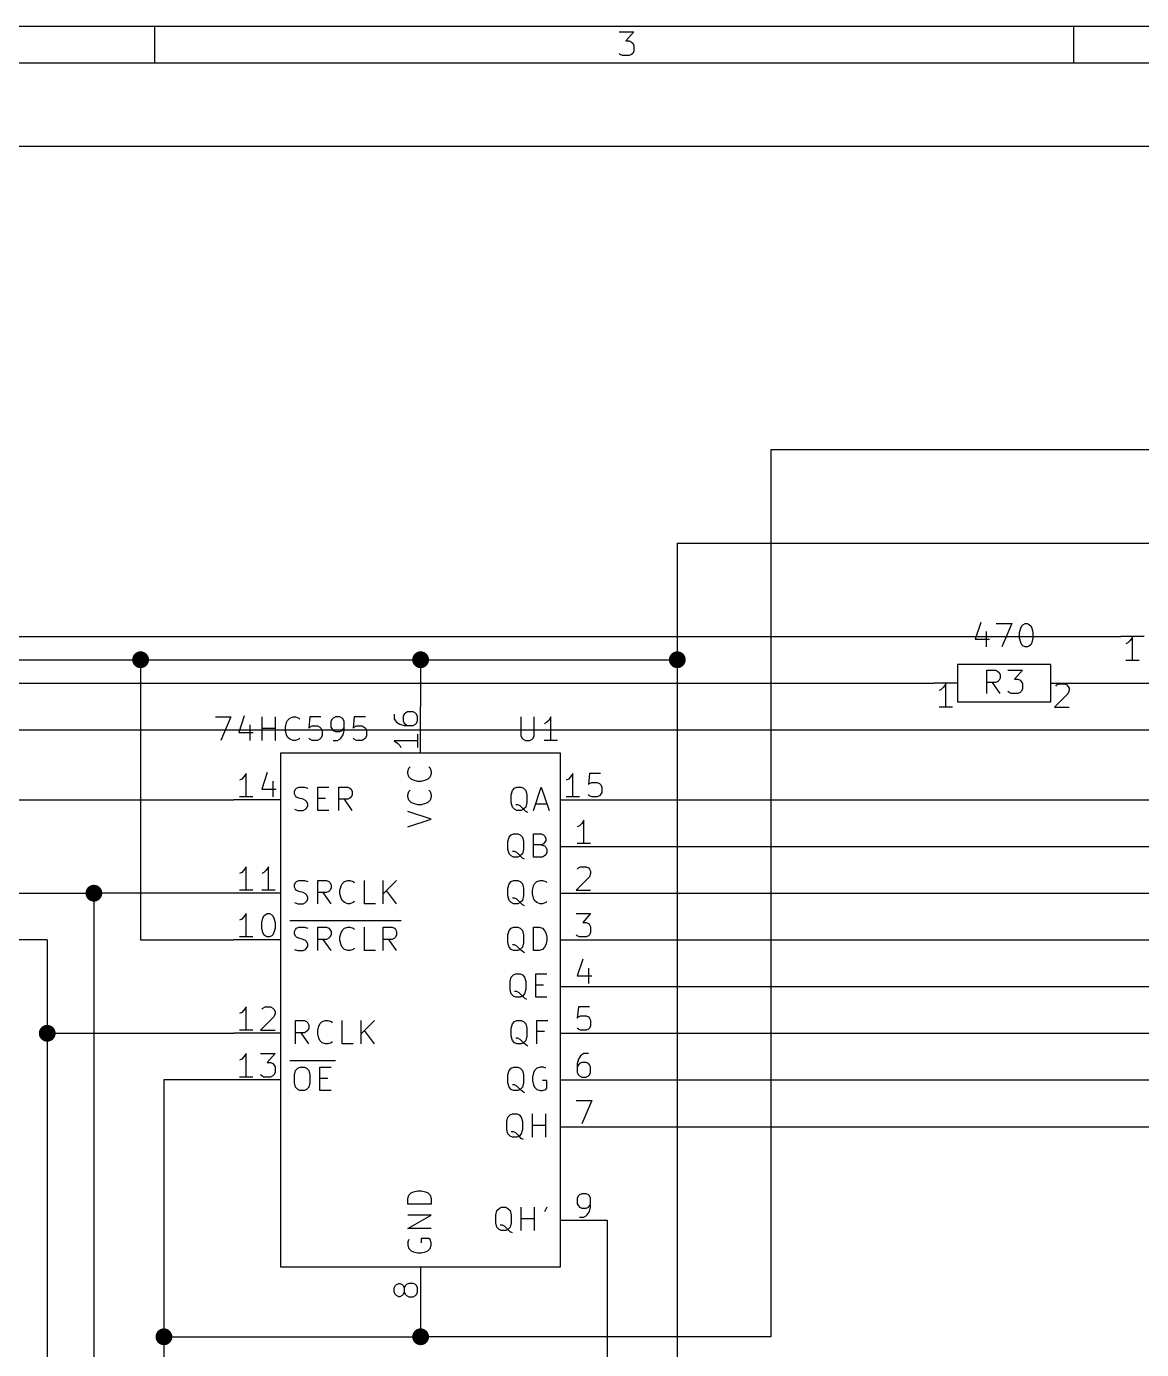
# Model space of a CAD drawing. Extents: x 0.4 to 11.3, y -7.9 to -0.4.
# Drawn here: x 4.055 to 6.445, y -3.227 to -0.394 of the extents above; entities that cross this region are included whole.
import ezdxf

# ---------------------------------------------------------------- set-up
doc = ezdxf.new("R2010")
doc.units = 0
doc.header["$MEASUREMENT"] = 0
for name, color, linetype in [('CYAN2', 4, 'CONTINUOUS'), ('GREEN3', 91, 'CONTINUOUS'), ('LYELLOW', 51, 'CONTINUOUS'), ('RED2', 1, 'CONTINUOUS'), ('RED3', 11, 'CONTINUOUS')]:
    doc.layers.add(name, color=color, linetype=linetype)

msp = doc.modelspace()

# ---------------------------------------------------------------- linework, layer by layer
at = {"layer": 'CYAN2', "linetype": 'CONTINUOUS'}
for p, q in [((6.1, -1.67024), (6.08809, -1.70595)), ((6.1119, -1.68928), (6.1119, -1.72262)), ((6.13333, -1.67262), (6.16667, -1.67262)), ((6.16667, -1.67262), (6.14524, -1.72262)), ((6.18333, -1.69167), (6.18571, -1.68214)), ((6.18333, -1.70357), (6.18333, -1.69167)), ((6.18571, -1.68214), (6.18809, -1.67738)), ((6.18809, -1.67738), (6.19047, -1.675)), ((6.19047, -1.675), (6.19524, -1.67262)), ((6.19524, -1.67262), (6.2, -1.67262)), ((6.2, -1.67262), (6.20476, -1.675)), ((6.20476, -1.675), (6.20714, -1.67738)), ((6.20714, -1.67738), (6.20952, -1.68214)), ((6.20952, -1.68214), (6.2119, -1.69167)), ((6.2119, -1.69167), (6.2119, -1.70357)), ((6.08809, -1.70595), (6.11905, -1.70595)), ((6.18571, -1.71309), (6.18333, -1.70357)), ((6.18809, -1.71785), (6.18571, -1.71309)), ((6.19047, -1.72024), (6.18809, -1.71785)), ((6.19524, -1.72262), (6.19047, -1.72024)), ((6.2, -1.72262), (6.19524, -1.72262)), ((6.20476, -1.72024), (6.2, -1.72262)), ((6.20714, -1.71785), (6.20476, -1.72024)), ((6.20952, -1.71309), (6.20714, -1.71785)), ((6.2119, -1.70357), (6.20952, -1.71309)), ((6.11309, -1.82262), (6.11309, -1.77262)), ((6.11309, -1.77262), (6.13214, -1.77262)), ((6.13214, -1.77262), (6.1369, -1.775)), ((6.1369, -1.775), (6.13928, -1.77738)), ((6.13928, -1.77738), (6.14166, -1.78214)), ((6.14166, -1.78214), (6.14166, -1.78928)), ((6.15833, -1.77262), (6.18928, -1.77262)), ((6.18928, -1.77262), (6.17261, -1.79167)), ((6.13214, -1.79881), (6.11309, -1.79881)), ((6.14166, -1.82262), (6.125, -1.79881)), ((6.1369, -1.79643), (6.13214, -1.79881)), ((6.13928, -1.79405), (6.1369, -1.79643)), ((6.14166, -1.78928), (6.13928, -1.79405)), ((6.17261, -1.79167), (6.17976, -1.79167)), ((6.17976, -1.79167), (6.18452, -1.79405)), ((6.18452, -1.79405), (6.1869, -1.79643)), ((6.1869, -1.79643), (6.18928, -1.80119)), ((6.18928, -1.81309), (6.1869, -1.81785)), ((6.18928, -1.80119), (6.18928, -1.81309)), ((6.16071, -1.82024), (6.15833, -1.81785)), ((6.16547, -1.82262), (6.16071, -1.82024)), ((6.17976, -1.82262), (6.16547, -1.82262)), ((6.18452, -1.82024), (6.17976, -1.82262)), ((6.1869, -1.81785), (6.18452, -1.82024)), ((4.46026, -1.87261), (4.4936, -1.87261)), ((4.4936, -1.87261), (4.47217, -1.92261)), ((4.52217, -1.87023), (4.51026, -1.90594)), ((4.53407, -1.88928), (4.53407, -1.92261)), ((4.56026, -1.92261), (4.56026, -1.87261)), ((4.56026, -1.89642), (4.58883, -1.89642)), ((4.58883, -1.92261), (4.58883, -1.87261)), ((4.61026, -1.89404), (4.61265, -1.88452)), ((4.61026, -1.90119), (4.61026, -1.89404)), ((4.61265, -1.88452), (4.61503, -1.87976)), ((4.61503, -1.87976), (4.61979, -1.875)), ((4.61979, -1.875), (4.62693, -1.87261)), ((4.62693, -1.87261), (4.63169, -1.87261)), ((4.63169, -1.87261), (4.63883, -1.875)), ((4.63883, -1.875), (4.64122, -1.87737)), ((4.66265, -1.87261), (4.66026, -1.89642)), ((4.66026, -1.89642), (4.66265, -1.89404)), ((4.68646, -1.87261), (4.66265, -1.87261)), ((4.66265, -1.89404), (4.66741, -1.89166)), ((4.66741, -1.89166), (4.67931, -1.89166)), ((4.67931, -1.89166), (4.68407, -1.89404)), ((4.68407, -1.89404), (4.68646, -1.89642)), ((4.68646, -1.89642), (4.68883, -1.90119)), ((4.71026, -1.87737), (4.70789, -1.88214)), ((4.70789, -1.88214), (4.70789, -1.89404)), ((4.70789, -1.89404), (4.71026, -1.8988)), ((4.71265, -1.875), (4.71026, -1.87737)), ((4.71741, -1.87261), (4.71265, -1.875)), ((4.72693, -1.87261), (4.71741, -1.87261)), ((4.73169, -1.875), (4.72693, -1.87261)), ((4.73407, -1.87737), (4.73169, -1.875)), ((4.73646, -1.88214), (4.73407, -1.87737)), ((4.73407, -1.8988), (4.73646, -1.89404)), ((4.73646, -1.90119), (4.73646, -1.88214)), ((4.75789, -1.87261), (4.7555, -1.89642)), ((4.7555, -1.89642), (4.75789, -1.89404)), ((4.78169, -1.87261), (4.75789, -1.87261)), ((4.75789, -1.89404), (4.76265, -1.89166)), ((4.76265, -1.89166), (4.77455, -1.89166)), ((4.77455, -1.89166), (4.77931, -1.89404)), ((4.77931, -1.89404), (4.78169, -1.89642)), ((4.78169, -1.89642), (4.78407, -1.90119)), ((5.11503, -1.87261), (5.11503, -1.91309)), ((5.1436, -1.91309), (5.1436, -1.87261)), ((5.16979, -1.88452), (5.16503, -1.8869)), ((5.17455, -1.87976), (5.16979, -1.88452)), ((5.17931, -1.87261), (5.17455, -1.87976)), ((5.17931, -1.92261), (5.17931, -1.87261)), ((4.51026, -1.90594), (4.54122, -1.90594)), ((4.61265, -1.91071), (4.61026, -1.90119)), ((4.61503, -1.91547), (4.61265, -1.91071)), ((4.61979, -1.92023), (4.61503, -1.91547)), ((4.62693, -1.92261), (4.61979, -1.92023)), ((4.63169, -1.92261), (4.62693, -1.92261)), ((4.63883, -1.92023), (4.63169, -1.92261)), ((4.64122, -1.91785), (4.63883, -1.92023)), ((4.66265, -1.92023), (4.66026, -1.91785)), ((4.66741, -1.92261), (4.66265, -1.92023)), ((4.67931, -1.92261), (4.66741, -1.92261)), ((4.68407, -1.92023), (4.67931, -1.92261)), ((4.68646, -1.91785), (4.68407, -1.92023)), ((4.68883, -1.91309), (4.68646, -1.91785)), ((4.68883, -1.90119), (4.68883, -1.91309)), ((4.71026, -1.8988), (4.71265, -1.90119)), ((4.71265, -1.90119), (4.71741, -1.90357)), ((4.71265, -1.92261), (4.72217, -1.92261)), ((4.71741, -1.90357), (4.72693, -1.90357)), ((4.72217, -1.92261), (4.72693, -1.92023)), ((4.72693, -1.90357), (4.73169, -1.90119)), ((4.72693, -1.92023), (4.72931, -1.91785)), ((4.72931, -1.91785), (4.73407, -1.91071)), ((4.73169, -1.90119), (4.73407, -1.8988)), ((4.73407, -1.91071), (4.73646, -1.90119)), ((4.75789, -1.92023), (4.7555, -1.91785)), ((4.76265, -1.92261), (4.75789, -1.92023)), ((4.77455, -1.92261), (4.76265, -1.92261)), ((4.77931, -1.92023), (4.77455, -1.92261)), ((4.78169, -1.91785), (4.77931, -1.92023)), ((4.78407, -1.91309), (4.78169, -1.91785)), ((4.78407, -1.90119), (4.78407, -1.91309)), ((5.11503, -1.91309), (5.11741, -1.91785)), ((5.11741, -1.91785), (5.11979, -1.92023)), ((5.11979, -1.92023), (5.12455, -1.92261)), ((5.12455, -1.92261), (5.13407, -1.92261)), ((5.13407, -1.92261), (5.13884, -1.92023)), ((5.13884, -1.92023), (5.14122, -1.91785)), ((5.14122, -1.91785), (5.1436, -1.91309)), ((5.1936, -1.92261), (5.16503, -1.92261)), ((4.87262, -1.98905), (4.875, -1.9819)), ((4.875, -1.9819), (4.87738, -1.97952)), ((4.91785, -1.97952), (4.92024, -1.9819)), ((4.92024, -1.9819), (4.92262, -1.98905)), ((4.87262, -1.99381), (4.87262, -1.98905)), ((4.875, -2.00095), (4.87262, -1.99381)), ((4.87976, -2.00571), (4.875, -2.00095)), ((4.88452, -2.00809), (4.87976, -2.00571)), ((4.89405, -2.01047), (4.88452, -2.00809)), ((4.90119, -2.01047), (4.89405, -2.01047)), ((4.91071, -2.00809), (4.90119, -2.01047)), ((4.91547, -2.00571), (4.91071, -2.00809)), ((4.92024, -2.00095), (4.91547, -2.00571)), ((4.92262, -1.99381), (4.92024, -2.00095)), ((4.92262, -1.98905), (4.92262, -1.99381)), ((4.62952, -2.03214), (4.6319, -2.02738)), ((4.62952, -2.0369), (4.62952, -2.03214)), ((4.6319, -2.04167), (4.62952, -2.0369)), ((4.6319, -2.02738), (4.63428, -2.025)), ((4.63428, -2.025), (4.63905, -2.02262)), ((4.63905, -2.02262), (4.65095, -2.02262)), ((4.65095, -2.02262), (4.65809, -2.025)), ((4.67952, -2.07262), (4.67952, -2.02262)), ((4.67952, -2.02262), (4.70333, -2.02262)), ((4.72476, -2.07262), (4.72476, -2.02262)), ((4.72476, -2.02262), (4.74381, -2.02262)), ((4.74381, -2.02262), (4.74857, -2.025)), ((4.74857, -2.025), (4.75095, -2.02738)), ((4.75095, -2.02738), (4.75333, -2.03214)), ((4.75333, -2.03928), (4.75095, -2.04405)), ((4.75333, -2.03214), (4.75333, -2.03928)), ((4.87262, -2.03905), (4.875, -2.0319)), ((4.87262, -2.04381), (4.87262, -2.03905)), ((4.875, -2.0319), (4.87738, -2.02952)), ((4.91785, -2.02952), (4.92024, -2.0319)), ((4.92024, -2.0319), (4.92262, -2.03905)), ((4.92262, -2.03905), (4.92262, -2.04381)), ((5.09428, -2.03928), (5.09667, -2.02976)), ((5.09428, -2.05595), (5.09428, -2.03928)), ((5.09667, -2.02976), (5.10143, -2.025)), ((5.10143, -2.025), (5.10619, -2.02262)), ((5.10619, -2.02262), (5.11571, -2.02262)), ((5.11571, -2.02262), (5.12047, -2.025)), ((5.12047, -2.025), (5.12524, -2.02976)), ((5.12524, -2.02976), (5.12762, -2.03928)), ((5.12762, -2.03928), (5.12762, -2.05595)), ((5.1419, -2.07262), (5.15857, -2.02262)), ((5.15857, -2.02262), (5.17524, -2.07262)), ((4.63428, -2.04405), (4.6319, -2.04167)), ((4.63905, -2.04643), (4.63428, -2.04405)), ((4.64857, -2.04881), (4.63905, -2.04643)), ((4.65333, -2.05119), (4.64857, -2.04881)), ((4.65571, -2.05357), (4.65333, -2.05119)), ((4.65333, -2.07024), (4.65571, -2.06785)), ((4.65809, -2.05833), (4.65571, -2.05357)), ((4.65571, -2.06785), (4.65809, -2.06309)), ((4.65809, -2.06309), (4.65809, -2.05833)), ((4.67952, -2.04643), (4.69619, -2.04643)), ((4.74381, -2.04881), (4.72476, -2.04881)), ((4.75333, -2.07262), (4.73667, -2.04881)), ((4.74857, -2.04643), (4.74381, -2.04881)), ((4.75095, -2.04405), (4.74857, -2.04643)), ((4.875, -2.05095), (4.87262, -2.04381)), ((4.87976, -2.05571), (4.875, -2.05095)), ((4.88452, -2.05809), (4.87976, -2.05571)), ((4.89405, -2.06047), (4.88452, -2.05809)), ((4.90119, -2.06047), (4.89405, -2.06047)), ((4.91071, -2.05809), (4.90119, -2.06047)), ((4.91547, -2.05571), (4.91071, -2.05809)), ((4.92024, -2.05095), (4.91547, -2.05571)), ((4.92262, -2.04381), (4.92024, -2.05095)), ((5.09667, -2.06547), (5.09428, -2.05595)), ((5.10143, -2.07024), (5.09667, -2.06547)), ((5.10857, -2.06071), (5.10381, -2.06071)), ((5.11333, -2.06309), (5.10857, -2.06071)), ((5.12047, -2.07024), (5.11333, -2.06309)), ((5.12524, -2.06547), (5.12047, -2.07024)), ((5.12762, -2.05595), (5.12524, -2.06547)), ((5.14667, -2.05833), (5.17047, -2.05833)), ((4.62952, -2.07024), (4.63667, -2.07262)), ((4.63667, -2.07262), (4.64857, -2.07262)), ((4.64857, -2.07262), (4.65333, -2.07024)), ((4.70333, -2.07262), (4.67952, -2.07262)), ((4.92262, -2.09143), (4.87262, -2.07476)), ((4.87262, -2.10809), (4.92262, -2.09143)), ((5.10619, -2.07262), (5.10143, -2.07024)), ((5.11571, -2.07262), (5.10619, -2.07262)), ((5.12047, -2.07024), (5.11571, -2.07262)), ((5.12524, -2.075), (5.12047, -2.07024)), ((5.13, -2.07738), (5.12524, -2.075)), ((5.08952, -2.12976), (5.09428, -2.125)), ((5.09428, -2.125), (5.09905, -2.12262)), ((5.09905, -2.12262), (5.10857, -2.12262)), ((5.10857, -2.12262), (5.11333, -2.125)), ((5.11333, -2.125), (5.11809, -2.12976)), ((5.1419, -2.17262), (5.1419, -2.12262)), ((5.1419, -2.12262), (5.15857, -2.12262)), ((5.15857, -2.12262), (5.16333, -2.125)), ((5.16333, -2.125), (5.16571, -2.12738)), ((5.08714, -2.13928), (5.08952, -2.12976)), ((5.08714, -2.15595), (5.08714, -2.13928)), ((5.11809, -2.12976), (5.12047, -2.13928)), ((5.12047, -2.13928), (5.12047, -2.15595)), ((5.15857, -2.14643), (5.1419, -2.14643)), ((5.16333, -2.14405), (5.15857, -2.14643)), ((5.15857, -2.14643), (5.16571, -2.14881)), ((5.16571, -2.14167), (5.16333, -2.14405)), ((5.16571, -2.12738), (5.16809, -2.13214)), ((5.16809, -2.1369), (5.16571, -2.14167)), ((5.16571, -2.14881), (5.16809, -2.15119)), ((5.16809, -2.13214), (5.16809, -2.1369)), ((5.16809, -2.15119), (5.17047, -2.15595)), ((5.08952, -2.16547), (5.08714, -2.15595)), ((5.09428, -2.17024), (5.08952, -2.16547)), ((5.09905, -2.17262), (5.09428, -2.17024)), ((5.10143, -2.16071), (5.09667, -2.16071)), ((5.10857, -2.17262), (5.09905, -2.17262)), ((5.10619, -2.16309), (5.10143, -2.16071)), ((5.11333, -2.17024), (5.10619, -2.16309)), ((5.11333, -2.17024), (5.10857, -2.17262)), ((5.11809, -2.16547), (5.11333, -2.17024)), ((5.11809, -2.175), (5.11333, -2.17024)), ((5.12047, -2.15595), (5.11809, -2.16547)), ((5.12285, -2.17738), (5.11809, -2.175)), ((5.16095, -2.17262), (5.1419, -2.17262)), ((5.16571, -2.17024), (5.16095, -2.17262)), ((5.16809, -2.16785), (5.16571, -2.17024)), ((5.17047, -2.16309), (5.16809, -2.16785)), ((5.17047, -2.15595), (5.17047, -2.16309)), ((4.62952, -2.23214), (4.6319, -2.22738)), ((4.62952, -2.2369), (4.62952, -2.23214)), ((4.6319, -2.24167), (4.62952, -2.2369)), ((4.6319, -2.22738), (4.63428, -2.225)), ((4.63428, -2.225), (4.63905, -2.22262)), ((4.63905, -2.22262), (4.65095, -2.22262)), ((4.65095, -2.22262), (4.65809, -2.225)), ((4.67952, -2.27262), (4.67952, -2.22262)), ((4.67952, -2.22262), (4.69857, -2.22262)), ((4.69857, -2.22262), (4.70333, -2.225)), ((4.70333, -2.225), (4.70571, -2.22738)), ((4.70571, -2.22738), (4.70809, -2.23214)), ((4.70809, -2.23214), (4.70809, -2.23928)), ((4.72714, -2.24405), (4.72952, -2.23452)), ((4.72952, -2.23452), (4.7319, -2.22976)), ((4.7319, -2.22976), (4.73667, -2.225)), ((4.73667, -2.225), (4.74381, -2.22262)), ((4.74381, -2.22262), (4.74857, -2.22262)), ((4.74857, -2.22262), (4.75571, -2.225)), ((4.75571, -2.225), (4.75809, -2.22738)), ((4.77952, -2.27262), (4.77952, -2.22262)), ((4.82, -2.27262), (4.82, -2.22262)), ((4.84857, -2.22262), (4.82, -2.25119)), ((5.08714, -2.23928), (5.08952, -2.22976)), ((5.08952, -2.22976), (5.09428, -2.225)), ((5.09428, -2.225), (5.09905, -2.22262)), ((5.09905, -2.22262), (5.10857, -2.22262)), ((5.10857, -2.22262), (5.11333, -2.225)), ((5.11333, -2.225), (5.11809, -2.22976)), ((5.11809, -2.22976), (5.12047, -2.23928)), ((5.13952, -2.24405), (5.1419, -2.23452)), ((5.1419, -2.23452), (5.14428, -2.22976)), ((5.14428, -2.22976), (5.14905, -2.225)), ((5.14905, -2.225), (5.15619, -2.22262)), ((5.15619, -2.22262), (5.16095, -2.22262)), ((5.16095, -2.22262), (5.16809, -2.225)), ((5.16809, -2.225), (5.17047, -2.22738)), ((4.63428, -2.24405), (4.6319, -2.24167)), ((4.63905, -2.24643), (4.63428, -2.24405)), ((4.64857, -2.24881), (4.63905, -2.24643)), ((4.65333, -2.25119), (4.64857, -2.24881)), ((4.65571, -2.25357), (4.65333, -2.25119)), ((4.65809, -2.25833), (4.65571, -2.25357)), ((4.65571, -2.26785), (4.65809, -2.26309)), ((4.65809, -2.26309), (4.65809, -2.25833)), ((4.69857, -2.24881), (4.67952, -2.24881)), ((4.70809, -2.27262), (4.69143, -2.24881)), ((4.70333, -2.24643), (4.69857, -2.24881)), ((4.70571, -2.24405), (4.70333, -2.24643)), ((4.70809, -2.23928), (4.70571, -2.24405)), ((4.72714, -2.25119), (4.72714, -2.24405)), ((4.72952, -2.26071), (4.72714, -2.25119)), ((4.7319, -2.26547), (4.72952, -2.26071)), ((4.73667, -2.27024), (4.7319, -2.26547)), ((4.84857, -2.27262), (4.82714, -2.24405)), ((5.08714, -2.25595), (5.08714, -2.23928)), ((5.08952, -2.26547), (5.08714, -2.25595)), ((5.09428, -2.27024), (5.08952, -2.26547)), ((5.10143, -2.26071), (5.09667, -2.26071)), ((5.10619, -2.26309), (5.10143, -2.26071)), ((5.11333, -2.27024), (5.10619, -2.26309)), ((5.11809, -2.26547), (5.11333, -2.27024)), ((5.12047, -2.25595), (5.11809, -2.26547)), ((5.12047, -2.23928), (5.12047, -2.25595)), ((5.13952, -2.25119), (5.13952, -2.24405)), ((5.1419, -2.26071), (5.13952, -2.25119)), ((5.14428, -2.26547), (5.1419, -2.26071)), ((5.14905, -2.27024), (5.14428, -2.26547)), ((4.62952, -2.27024), (4.63667, -2.27262)), ((4.63667, -2.27262), (4.64857, -2.27262)), ((4.64857, -2.27262), (4.65333, -2.27024)), ((4.65333, -2.27024), (4.65571, -2.26785)), ((4.74381, -2.27262), (4.73667, -2.27024)), ((4.74857, -2.27262), (4.74381, -2.27262)), ((4.75571, -2.27024), (4.74857, -2.27262)), ((4.75809, -2.26785), (4.75571, -2.27024)), ((4.80333, -2.27262), (4.77952, -2.27262)), ((5.09905, -2.27262), (5.09428, -2.27024)), ((5.10857, -2.27262), (5.09905, -2.27262)), ((5.11333, -2.27024), (5.10857, -2.27262)), ((5.11809, -2.275), (5.11333, -2.27024)), ((5.12285, -2.27738), (5.11809, -2.275)), ((5.15619, -2.27262), (5.14905, -2.27024)), ((5.16095, -2.27262), (5.15619, -2.27262)), ((5.16809, -2.27024), (5.16095, -2.27262)), ((5.17047, -2.26785), (5.16809, -2.27024)), ((4.62, -2.3085), (4.66762, -2.3085)), ((4.63428, -2.325), (4.63905, -2.32262)), ((4.63905, -2.32262), (4.65095, -2.32262)), ((4.65095, -2.32262), (4.65809, -2.325)), ((4.66762, -2.3085), (4.71762, -2.3085)), ((4.67952, -2.37262), (4.67952, -2.32262)), ((4.67952, -2.32262), (4.69857, -2.32262)), ((4.69857, -2.32262), (4.70333, -2.325)), ((4.71762, -2.3085), (4.76762, -2.3085)), ((4.73667, -2.325), (4.74381, -2.32262)), ((4.74381, -2.32262), (4.74857, -2.32262)), ((4.74857, -2.32262), (4.75571, -2.325)), ((4.76762, -2.3085), (4.80809, -2.3085)), ((4.77952, -2.37262), (4.77952, -2.32262)), ((4.80809, -2.3085), (4.85809, -2.3085)), ((4.82, -2.37262), (4.82, -2.32262)), ((4.82, -2.32262), (4.83905, -2.32262)), ((4.83905, -2.32262), (4.84381, -2.325)), ((5.09428, -2.325), (5.09905, -2.32262)), ((5.09905, -2.32262), (5.10857, -2.32262)), ((5.10857, -2.32262), (5.11333, -2.325)), ((5.1419, -2.37262), (5.1419, -2.32262)), ((5.1419, -2.32262), (5.15381, -2.32262)), ((5.15381, -2.32262), (5.16095, -2.325)), ((4.62952, -2.33214), (4.6319, -2.32738)), ((4.62952, -2.3369), (4.62952, -2.33214)), ((4.6319, -2.34167), (4.62952, -2.3369)), ((4.6319, -2.32738), (4.63428, -2.325)), ((4.63428, -2.34405), (4.6319, -2.34167)), ((4.63905, -2.34643), (4.63428, -2.34405)), ((4.64857, -2.34881), (4.63905, -2.34643)), ((4.65333, -2.35119), (4.64857, -2.34881)), ((4.65571, -2.35357), (4.65333, -2.35119)), ((4.69857, -2.34881), (4.67952, -2.34881)), ((4.70809, -2.37262), (4.69143, -2.34881)), ((4.70333, -2.34643), (4.69857, -2.34881)), ((4.70333, -2.325), (4.70571, -2.32738)), ((4.70571, -2.34405), (4.70333, -2.34643)), ((4.70571, -2.32738), (4.70809, -2.33214)), ((4.70809, -2.33928), (4.70571, -2.34405)), ((4.70809, -2.33214), (4.70809, -2.33928)), ((4.72714, -2.34405), (4.72952, -2.33452)), ((4.72714, -2.35119), (4.72714, -2.34405)), ((4.72952, -2.36071), (4.72714, -2.35119)), ((4.72952, -2.33452), (4.7319, -2.32976)), ((4.7319, -2.32976), (4.73667, -2.325)), ((4.75571, -2.325), (4.75809, -2.32738)), ((4.83905, -2.34881), (4.82, -2.34881)), ((4.84857, -2.37262), (4.8319, -2.34881)), ((4.84381, -2.34643), (4.83905, -2.34881)), ((4.84381, -2.325), (4.84619, -2.32738)), ((4.84619, -2.34405), (4.84381, -2.34643)), ((4.84619, -2.32738), (4.84857, -2.33214)), ((4.84857, -2.33928), (4.84619, -2.34405)), ((4.84857, -2.33214), (4.84857, -2.33928)), ((5.08714, -2.33928), (5.08952, -2.32976)), ((5.08714, -2.35595), (5.08714, -2.33928)), ((5.08952, -2.32976), (5.09428, -2.325)), ((5.11333, -2.325), (5.11809, -2.32976)), ((5.11809, -2.32976), (5.12047, -2.33928)), ((5.12047, -2.33928), (5.12047, -2.35595)), ((5.16095, -2.325), (5.16571, -2.32976)), ((5.16571, -2.32976), (5.16809, -2.33452)), ((5.16809, -2.33452), (5.17047, -2.34405)), ((5.17047, -2.35119), (5.16809, -2.36071)), ((5.17047, -2.34405), (5.17047, -2.35119)), ((4.62952, -2.37024), (4.63667, -2.37262)), ((4.63667, -2.37262), (4.64857, -2.37262)), ((4.64857, -2.37262), (4.65333, -2.37024)), ((4.65333, -2.37024), (4.65571, -2.36785)), ((4.65809, -2.35833), (4.65571, -2.35357)), ((4.65571, -2.36785), (4.65809, -2.36309)), ((4.65809, -2.36309), (4.65809, -2.35833)), ((4.7319, -2.36547), (4.72952, -2.36071)), ((4.73667, -2.37024), (4.7319, -2.36547)), ((4.74381, -2.37262), (4.73667, -2.37024)), ((4.74857, -2.37262), (4.74381, -2.37262)), ((4.75571, -2.37024), (4.74857, -2.37262)), ((4.75809, -2.36785), (4.75571, -2.37024)), ((4.80333, -2.37262), (4.77952, -2.37262)), ((5.08952, -2.36547), (5.08714, -2.35595)), ((5.09428, -2.37024), (5.08952, -2.36547)), ((5.09905, -2.37262), (5.09428, -2.37024)), ((5.10143, -2.36071), (5.09667, -2.36071)), ((5.10857, -2.37262), (5.09905, -2.37262)), ((5.10619, -2.36309), (5.10143, -2.36071)), ((5.11333, -2.37024), (5.10619, -2.36309)), ((5.11333, -2.37024), (5.10857, -2.37262)), ((5.11809, -2.36547), (5.11333, -2.37024)), ((5.11809, -2.375), (5.11333, -2.37024)), ((5.12047, -2.35595), (5.11809, -2.36547)), ((5.12285, -2.37738), (5.11809, -2.375)), ((5.15381, -2.37262), (5.1419, -2.37262)), ((5.16095, -2.37024), (5.15381, -2.37262)), ((5.16571, -2.36547), (5.16095, -2.37024)), ((5.16809, -2.36071), (5.16571, -2.36547)), ((5.0919, -2.43928), (5.09428, -2.42976)), ((5.09428, -2.42976), (5.09905, -2.425)), ((5.09905, -2.425), (5.10381, -2.42262)), ((5.10381, -2.42262), (5.11333, -2.42262)), ((5.11333, -2.42262), (5.11809, -2.425)), ((5.11809, -2.425), (5.12285, -2.42976)), ((5.12285, -2.42976), (5.12524, -2.43928)), ((5.14667, -2.47262), (5.14667, -2.42262)), ((5.14667, -2.42262), (5.17047, -2.42262)), ((5.0919, -2.45595), (5.0919, -2.43928)), ((5.09428, -2.46547), (5.0919, -2.45595)), ((5.10619, -2.46071), (5.10143, -2.46071)), ((5.11095, -2.46309), (5.10619, -2.46071)), ((5.11809, -2.47024), (5.11095, -2.46309)), ((5.12524, -2.45595), (5.12285, -2.46547)), ((5.12524, -2.43928), (5.12524, -2.45595)), ((5.14667, -2.44643), (5.16333, -2.44643)), ((5.09905, -2.47024), (5.09428, -2.46547)), ((5.10381, -2.47262), (5.09905, -2.47024)), ((5.11333, -2.47262), (5.10381, -2.47262)), ((5.11809, -2.47024), (5.11333, -2.47262)), ((5.12285, -2.46547), (5.11809, -2.47024)), ((5.12285, -2.475), (5.11809, -2.47024)), ((5.12762, -2.47738), (5.12285, -2.475)), ((5.17047, -2.47262), (5.14667, -2.47262)), ((4.6319, -2.57262), (4.6319, -2.52262)), ((4.6319, -2.52262), (4.65095, -2.52262)), ((4.65095, -2.54881), (4.6319, -2.54881)), ((4.66047, -2.57262), (4.64381, -2.54881)), ((4.65095, -2.52262), (4.65571, -2.525)), ((4.65571, -2.54643), (4.65095, -2.54881)), ((4.65571, -2.525), (4.65809, -2.52738)), ((4.65809, -2.54405), (4.65571, -2.54643)), ((4.65809, -2.52738), (4.66047, -2.53214)), ((4.66047, -2.53928), (4.65809, -2.54405)), ((4.66047, -2.53214), (4.66047, -2.53928)), ((4.67952, -2.54405), (4.6819, -2.53452)), ((4.67952, -2.55119), (4.67952, -2.54405)), ((4.6819, -2.53452), (4.68428, -2.52976)), ((4.68428, -2.52976), (4.68905, -2.525)), ((4.68905, -2.525), (4.69619, -2.52262)), ((4.69619, -2.52262), (4.70095, -2.52262)), ((4.70095, -2.52262), (4.70809, -2.525)), ((4.70809, -2.525), (4.71047, -2.52738)), ((4.7319, -2.57262), (4.7319, -2.52262)), ((4.77238, -2.57262), (4.77238, -2.52262)), ((4.80095, -2.52262), (4.77238, -2.55119)), ((4.80095, -2.57262), (4.77952, -2.54405)), ((5.09428, -2.53928), (5.09667, -2.52976)), ((5.09428, -2.55595), (5.09428, -2.53928)), ((5.09667, -2.52976), (5.10143, -2.525)), ((5.10143, -2.525), (5.10619, -2.52262)), ((5.10619, -2.52262), (5.11571, -2.52262)), ((5.11571, -2.52262), (5.12047, -2.525)), ((5.12047, -2.525), (5.12524, -2.52976)), ((5.12524, -2.52976), (5.12762, -2.53928)), ((5.12762, -2.53928), (5.12762, -2.55595)), ((5.14905, -2.57262), (5.14905, -2.52262)), ((5.14905, -2.52262), (5.17285, -2.52262)), ((5.16571, -2.54643), (5.14905, -2.54643)), ((4.6819, -2.56071), (4.67952, -2.55119)), ((4.68428, -2.56547), (4.6819, -2.56071)), ((4.68905, -2.57024), (4.68428, -2.56547)), ((4.69619, -2.57262), (4.68905, -2.57024)), ((4.70095, -2.57262), (4.69619, -2.57262)), ((4.70809, -2.57024), (4.70095, -2.57262)), ((4.71047, -2.56785), (4.70809, -2.57024)), ((4.75571, -2.57262), (4.7319, -2.57262)), ((5.09667, -2.56547), (5.09428, -2.55595)), ((5.10143, -2.57024), (5.09667, -2.56547)), ((5.10619, -2.57262), (5.10143, -2.57024)), ((5.10857, -2.56071), (5.10381, -2.56071)), ((5.11571, -2.57262), (5.10619, -2.57262)), ((5.11333, -2.56309), (5.10857, -2.56071)), ((5.12047, -2.57024), (5.11333, -2.56309)), ((5.12047, -2.57024), (5.11571, -2.57262)), ((5.12524, -2.56547), (5.12047, -2.57024)), ((5.12524, -2.575), (5.12047, -2.57024)), ((5.12762, -2.55595), (5.12524, -2.56547)), ((5.13, -2.57738), (5.12524, -2.575)), ((4.62, -2.6085), (4.67238, -2.6085)), ((4.62952, -2.63928), (4.6319, -2.62976)), ((4.6319, -2.62976), (4.63667, -2.625)), ((4.63667, -2.625), (4.64143, -2.62262)), ((4.64143, -2.62262), (4.65095, -2.62262)), ((4.65095, -2.62262), (4.65571, -2.625)), ((4.65571, -2.625), (4.66047, -2.62976)), ((4.66047, -2.62976), (4.66285, -2.63928)), ((4.67238, -2.6085), (4.71762, -2.6085)), ((4.68428, -2.67262), (4.68428, -2.62262)), ((4.68428, -2.62262), (4.70809, -2.62262)), ((5.08714, -2.63928), (5.08952, -2.62976)), ((5.08952, -2.62976), (5.09428, -2.625)), ((5.09428, -2.625), (5.09905, -2.62262)), ((5.09905, -2.62262), (5.10857, -2.62262)), ((5.10857, -2.62262), (5.11333, -2.625)), ((5.11333, -2.625), (5.11809, -2.62976)), ((5.11809, -2.62976), (5.12047, -2.63928)), ((5.1419, -2.63452), (5.13952, -2.64405)), ((5.14428, -2.62976), (5.1419, -2.63452)), ((5.14905, -2.625), (5.14428, -2.62976)), ((5.15619, -2.62262), (5.14905, -2.625)), ((5.16333, -2.62262), (5.15619, -2.62262)), ((5.16809, -2.625), (5.16333, -2.62262)), ((4.62952, -2.65595), (4.62952, -2.63928)), ((4.6319, -2.66547), (4.62952, -2.65595)), ((4.66285, -2.65595), (4.66047, -2.66547)), ((4.66285, -2.63928), (4.66285, -2.65595)), ((4.68428, -2.64643), (4.70095, -2.64643)), ((5.08714, -2.65595), (5.08714, -2.63928)), ((5.08952, -2.66547), (5.08714, -2.65595)), ((5.10143, -2.66071), (5.09667, -2.66071)), ((5.10619, -2.66309), (5.10143, -2.66071)), ((5.11333, -2.67024), (5.10619, -2.66309)), ((5.12047, -2.65595), (5.11809, -2.66547)), ((5.12047, -2.63928), (5.12047, -2.65595)), ((5.13952, -2.64405), (5.13952, -2.65119)), ((5.13952, -2.65119), (5.1419, -2.66071)), ((5.1419, -2.66071), (5.14428, -2.66547)), ((5.17047, -2.65119), (5.16095, -2.65119)), ((5.17047, -2.66785), (5.17047, -2.65119)), ((4.63667, -2.67024), (4.6319, -2.66547)), ((4.64143, -2.67262), (4.63667, -2.67024)), ((4.65095, -2.67262), (4.64143, -2.67262)), ((4.65571, -2.67024), (4.65095, -2.67262)), ((4.66047, -2.66547), (4.65571, -2.67024)), ((4.70809, -2.67262), (4.68428, -2.67262)), ((5.09428, -2.67024), (5.08952, -2.66547)), ((5.09905, -2.67262), (5.09428, -2.67024)), ((5.10857, -2.67262), (5.09905, -2.67262)), ((5.11333, -2.67024), (5.10857, -2.67262)), ((5.11809, -2.66547), (5.11333, -2.67024)), ((5.11809, -2.675), (5.11333, -2.67024)), ((5.12285, -2.67738), (5.11809, -2.675)), ((5.14428, -2.66547), (5.14905, -2.67024)), ((5.14905, -2.67024), (5.15619, -2.67262)), ((5.15619, -2.67262), (5.16095, -2.67262)), ((5.16095, -2.67262), (5.16809, -2.67024)), ((5.16809, -2.67024), (5.17047, -2.66785)), ((5.08476, -2.73928), (5.08714, -2.72976)), ((5.08476, -2.75595), (5.08476, -2.73928)), ((5.08714, -2.72976), (5.0919, -2.725)), ((5.0919, -2.725), (5.09667, -2.72262)), ((5.09667, -2.72262), (5.10619, -2.72262)), ((5.10619, -2.72262), (5.11095, -2.725)), ((5.11095, -2.725), (5.11571, -2.72976)), ((5.11571, -2.72976), (5.11809, -2.73928)), ((5.11809, -2.73928), (5.11809, -2.75595)), ((5.13952, -2.77262), (5.13952, -2.72262)), ((5.13952, -2.74643), (5.16809, -2.74643)), ((5.16809, -2.77262), (5.16809, -2.72262)), ((5.08714, -2.76547), (5.08476, -2.75595)), ((5.0919, -2.77024), (5.08714, -2.76547)), ((5.09667, -2.77262), (5.0919, -2.77024)), ((5.09905, -2.76071), (5.09428, -2.76071)), ((5.10619, -2.77262), (5.09667, -2.77262)), ((5.10381, -2.76309), (5.09905, -2.76071)), ((5.11095, -2.77024), (5.10381, -2.76309)), ((5.11095, -2.77024), (5.10619, -2.77262)), ((5.11571, -2.76547), (5.11095, -2.77024)), ((5.11571, -2.775), (5.11095, -2.77024)), ((5.11809, -2.75595), (5.11571, -2.76547)), ((5.12047, -2.77738), (5.11571, -2.775)), ((4.87976, -2.8919), (4.88452, -2.88952)), ((4.88452, -2.88952), (4.89405, -2.88714)), ((4.89405, -2.88714), (4.90119, -2.88714)), ((4.90119, -2.88714), (4.91071, -2.88952)), ((4.91071, -2.88952), (4.91547, -2.8919)), ((4.87262, -2.90381), (4.875, -2.89667)), ((4.87262, -2.91571), (4.87262, -2.90381)), ((4.92262, -2.91571), (4.87262, -2.91571)), ((4.875, -2.89667), (4.87976, -2.8919)), ((4.91547, -2.8919), (4.92024, -2.89667)), ((4.92024, -2.89667), (4.92262, -2.90381)), ((4.92262, -2.90381), (4.92262, -2.91571)), ((4.87262, -2.96809), (4.92262, -2.93952)), ((4.92262, -2.93952), (4.87262, -2.93952)), ((5.06095, -2.93928), (5.06333, -2.92976)), ((5.06095, -2.95595), (5.06095, -2.93928)), ((5.06333, -2.92976), (5.06809, -2.925)), ((5.06809, -2.925), (5.07285, -2.92262)), ((5.07285, -2.92262), (5.08238, -2.92262)), ((5.08238, -2.92262), (5.08714, -2.925)), ((5.08714, -2.925), (5.0919, -2.92976)), ((5.0919, -2.92976), (5.09428, -2.93928)), ((5.09428, -2.93928), (5.09428, -2.95595)), ((5.11571, -2.97262), (5.11571, -2.92262)), ((5.11571, -2.94643), (5.14428, -2.94643)), ((5.14428, -2.97262), (5.14428, -2.92262)), ((5.17047, -2.92262), (5.16571, -2.93214)), ((4.92262, -2.96809), (4.87262, -2.96809)), ((5.06333, -2.96547), (5.06095, -2.95595)), ((5.06809, -2.97024), (5.06333, -2.96547)), ((5.07285, -2.97262), (5.06809, -2.97024)), ((5.07524, -2.96071), (5.07047, -2.96071)), ((5.08238, -2.97262), (5.07285, -2.97262)), ((5.08, -2.96309), (5.07524, -2.96071)), ((5.08714, -2.97024), (5.08, -2.96309)), ((5.08714, -2.97024), (5.08238, -2.97262)), ((5.0919, -2.96547), (5.08714, -2.97024)), ((5.0919, -2.975), (5.08714, -2.97024)), ((5.09428, -2.95595), (5.0919, -2.96547)), ((5.09667, -2.97738), (5.0919, -2.975)), ((4.875, -2.9919), (4.87262, -2.99667)), ((4.87262, -2.99667), (4.87262, -3.00381)), ((4.91785, -2.98952), (4.90119, -2.98952)), ((4.90119, -2.98952), (4.90119, -2.99905)), ((4.92024, -2.9919), (4.91785, -2.98952)), ((4.92262, -2.99905), (4.92024, -2.9919)), ((4.92262, -3.00381), (4.92262, -2.99905)), ((4.87262, -3.00381), (4.875, -3.01095)), ((4.875, -3.01095), (4.87976, -3.01571)), ((4.87976, -3.01571), (4.88452, -3.01809)), ((4.88452, -3.01809), (4.89405, -3.02047)), ((4.89405, -3.02047), (4.90119, -3.02047)), ((4.90119, -3.02047), (4.91071, -3.01809)), ((4.91071, -3.01809), (4.91547, -3.01571)), ((4.91547, -3.01571), (4.92024, -3.01095)), ((4.92024, -3.01095), (4.92262, -3.00381))]:
    msp.add_line(p, q, dxfattribs=at)
at = {"layer": 'GREEN3', "linetype": 'CONTINUOUS'}
for p, q in [((3.5, -0.65), (7.15, -0.65)), ((5.65, -1.3), (7, -1.3)), ((5.65, -1.3), (5.65, -3.2)), ((5.45, -1.5), (6.65, -1.5)), ((5.45, -1.5), (5.45, -1.75)), ((3.7, -1.7), (6.4, -1.7)), ((3.9, -1.75), (4.3, -1.75)), ((4.3, -1.75), (4.3, -2.35)), ((4.3, -1.75), (4.9, -1.75)), ((4.9, -1.75), (5.45, -1.75)), ((4.9, -1.75), (4.9, -1.85)), ((5.45, -1.75), (5.45, -3.25)), ((3.95, -1.8), (6, -1.8)), ((6.3, -1.8), (8.4, -1.8)), ((3.8, -1.9), (6.75, -1.9)), ((2.3, -2.05), (4.5, -2.05)), ((5.3, -2.05), (7.15, -2.05)), ((5.3, -2.15), (7.15, -2.15)), ((3.5, -2.25), (4.2, -2.25)), ((4.5, -2.25), (4.2, -2.25)), ((4.2, -2.25), (4.2, -3.95)), ((5.3, -2.25), (7.15, -2.25)), ((4.1, -2.35), (2.1, -2.35)), ((4.1, -2.35), (4.1, -2.55)), ((4.3, -2.35), (4.5, -2.35)), ((5.3, -2.35), (7.15, -2.35)), ((5.3, -2.45), (7.15, -2.45)), ((4.1, -2.55), (4.5, -2.55)), ((4.1, -2.55), (4.1, -4.25)), ((5.3, -2.55), (7.15, -2.55)), ((4.5, -2.65), (4.35, -2.65)), ((4.35, -2.65), (4.35, -3.2)), ((5.3, -2.65), (7.15, -2.65)), ((5.3, -2.75), (7.15, -2.75)), ((5.3, -2.95), (5.3, -3.35)), ((4.9, -3.15), (4.9, -3.2)), ((4.35, -3.2), (4.35, -4.35)), ((4.35, -3.2), (4.9, -3.2)), ((5.65, -3.2), (4.9, -3.2))]:
    msp.add_line(p, q, dxfattribs=at)
at = {"layer": 'GREEN3', "const_width": 0.018}
for points in [[(4.291, -1.75, 1), (4.309, -1.75, 1)], [(4.891, -1.75, 1), (4.909, -1.75, 1)], [(5.441, -1.75, 1), (5.459, -1.75, 1)], [(4.191, -2.25, 1), (4.209, -2.25, 1)], [(4.091, -2.55, 1), (4.109, -2.55, 1)], [(4.341, -3.2, 1), (4.359, -3.2, 1)], [(4.891, -3.2, 1), (4.909, -3.2, 1)]]:
    msp.add_lwpolyline(points, format="xyb", close=True, dxfattribs=at)
at = {"layer": 'LYELLOW', "linetype": 'CONTINUOUS'}
for p, q in [((4.6, -1.95), (4.6, -3.05)), ((5.2, -1.95), (4.6, -1.95)), ((5.2, -3.05), (5.2, -1.95)), ((4.6, -3.05), (5.2, -3.05))]:
    msp.add_line(p, q, dxfattribs=at)
at = {"layer": 'RED2', "linetype": 'CONTINUOUS'}
for p, q in [((11.2993, -0.3937), (0.3937, -0.3937)), ((4.33071, -0.47244), (4.33071, -0.3937)), ((6.29921, -0.47244), (6.29921, -0.3937)), ((5.32522, -0.40504), (5.35691, -0.40504)), ((5.35691, -0.40504), (5.33985, -0.42454)), ((5.33985, -0.42454), (5.34716, -0.42454)), ((5.34716, -0.42454), (5.35203, -0.42698)), ((5.32766, -0.45378), (5.32522, -0.45135)), ((5.35203, -0.42698), (5.35447, -0.42941)), ((5.35447, -0.45135), (5.35203, -0.45378)), ((5.35447, -0.42941), (5.35691, -0.43429)), ((5.35691, -0.44647), (5.35447, -0.45135)), ((5.35691, -0.43429), (5.35691, -0.44647)), ((11.2206, -0.47244), (0.47244, -0.47244)), ((5.33254, -0.45622), (5.32766, -0.45378)), ((5.34716, -0.45622), (5.33254, -0.45622)), ((5.35203, -0.45378), (5.34716, -0.45622)), ((6.45, -1.7), (6.4, -1.7)), ((6.25, -1.76), (6.05, -1.76)), ((6.05, -1.76), (6.05, -1.84)), ((6.25, -1.84), (6.25, -1.76)), ((6.05, -1.8), (6, -1.8)), ((6.25, -1.8), (6.3, -1.8)), ((6.05, -1.84), (6.25, -1.84)), ((4.9, -1.95), (4.9, -1.85)), ((4.6, -1.95), (4.6, -3.05)), ((5.2, -1.95), (4.6, -1.95)), ((4.6, -1.95), (4.6, -3.05)), ((5.2, -1.95), (4.6, -1.95)), ((5.2, -3.05), (5.2, -1.95)), ((5.2, -3.05), (5.2, -1.95)), ((4.6, -2.05), (4.5, -2.05)), ((5.2, -2.05), (5.3, -2.05)), ((5.2, -2.15), (5.3, -2.15)), ((4.6, -2.25), (4.5, -2.25)), ((5.2, -2.25), (5.3, -2.25)), ((4.6, -2.35), (4.5, -2.35)), ((5.2, -2.35), (5.3, -2.35)), ((5.2, -2.45), (5.3, -2.45)), ((4.6, -2.55), (4.5, -2.55)), ((5.2, -2.55), (5.3, -2.55)), ((4.6, -2.65), (4.5, -2.65)), ((5.2, -2.65), (5.3, -2.65)), ((5.2, -2.75), (5.3, -2.75)), ((5.2, -2.95), (5.3, -2.95)), ((4.6, -3.05), (5.2, -3.05)), ((4.6, -3.05), (5.2, -3.05)), ((4.9, -3.05), (4.9, -3.15))]:
    msp.add_line(p, q, dxfattribs=at)
at = {"layer": 'RED3', "linetype": 'CONTINUOUS'}
for p, q in [((6.41547, -1.71352), (6.41071, -1.7159)), ((6.42024, -1.70876), (6.41547, -1.71352)), ((6.425, -1.70162), (6.42024, -1.70876)), ((6.425, -1.75162), (6.425, -1.70162)), ((6.43928, -1.75162), (6.41071, -1.75162)), ((6.02024, -1.80876), (6.01547, -1.81352)), ((6.025, -1.80162), (6.02024, -1.80876)), ((6.025, -1.85162), (6.025, -1.80162)), ((6.26071, -1.80638), (6.26309, -1.804)), ((6.26309, -1.804), (6.26785, -1.80162)), ((6.26785, -1.80162), (6.27976, -1.80162)), ((6.27976, -1.80162), (6.28452, -1.804)), ((6.28452, -1.804), (6.2869, -1.80638)), ((6.2869, -1.80638), (6.28928, -1.81114)), ((6.28928, -1.81114), (6.28928, -1.8159)), ((6.01547, -1.81352), (6.01071, -1.8159)), ((6.2869, -1.82305), (6.25833, -1.85162)), ((6.28928, -1.8159), (6.2869, -1.82305)), ((4.84362, -1.86667), (4.84362, -1.87619)), ((4.86505, -1.86667), (4.86267, -1.87143)), ((4.86743, -1.86428), (4.86505, -1.86667)), ((4.87219, -1.8619), (4.86743, -1.86428)), ((4.88409, -1.8619), (4.87219, -1.8619)), ((4.88885, -1.86428), (4.88409, -1.8619)), ((4.89124, -1.86667), (4.88885, -1.86428)), ((4.89362, -1.87143), (4.89124, -1.86667)), ((6.03928, -1.85162), (6.01071, -1.85162)), ((6.25833, -1.85162), (6.28928, -1.85162)), ((4.84362, -1.87619), (4.846, -1.88095)), ((4.846, -1.88095), (4.84838, -1.88333)), ((4.84838, -1.88333), (4.85552, -1.88809)), ((4.85552, -1.88809), (4.86505, -1.89047)), ((4.86267, -1.87143), (4.86267, -1.88095)), ((4.86267, -1.88095), (4.86505, -1.88571)), ((4.86505, -1.88571), (4.86743, -1.88809)), ((4.86505, -1.89047), (4.88409, -1.89047)), ((4.86743, -1.88809), (4.87219, -1.89047)), ((4.88409, -1.89047), (4.88885, -1.88809)), ((4.88885, -1.88809), (4.89124, -1.88571)), ((4.89124, -1.88571), (4.89362, -1.88095)), ((4.89362, -1.88095), (4.89362, -1.87143)), ((4.89362, -1.92381), (4.84362, -1.92381)), ((4.84362, -1.92381), (4.85076, -1.92857)), ((4.89362, -1.90952), (4.89362, -1.93809)), ((4.85076, -1.92857), (4.85552, -1.93333)), ((4.85552, -1.93333), (4.8579, -1.93809)), ((4.51667, -2.00552), (4.5119, -2.0079)), ((4.52143, -2.00076), (4.51667, -2.00552)), ((4.52619, -1.99362), (4.52143, -2.00076)), ((4.52619, -2.04362), (4.52619, -1.99362)), ((4.57143, -1.99124), (4.55952, -2.02695)), ((4.58333, -2.01028), (4.58333, -2.04362)), ((5.21667, -2.00552), (5.2119, -2.0079)), ((5.22143, -2.00076), (5.21667, -2.00552)), ((5.22619, -1.99362), (5.22143, -2.00076)), ((5.22619, -2.04362), (5.22619, -1.99362)), ((5.2619, -1.99362), (5.25952, -2.01743)), ((5.28571, -1.99362), (5.2619, -1.99362)), ((4.55952, -2.02695), (4.59047, -2.02695)), ((5.25952, -2.01743), (5.2619, -2.01505)), ((5.2619, -2.04124), (5.25952, -2.03885)), ((5.2619, -2.01505), (5.26667, -2.01267)), ((5.26667, -2.01267), (5.27857, -2.01267)), ((5.27857, -2.01267), (5.28333, -2.01505)), ((5.28333, -2.01505), (5.28571, -2.01743)), ((5.28571, -2.03885), (5.28333, -2.04124)), ((5.28571, -2.01743), (5.28809, -2.02219)), ((5.28809, -2.03409), (5.28571, -2.03885)), ((5.28809, -2.02219), (5.28809, -2.03409)), ((4.54047, -2.04362), (4.5119, -2.04362)), ((5.24047, -2.04362), (5.2119, -2.04362)), ((5.26667, -2.04362), (5.2619, -2.04124)), ((5.27857, -2.04362), (5.26667, -2.04362)), ((5.28333, -2.04124), (5.27857, -2.04362)), ((5.25, -2.09362), (5.24524, -2.10076)), ((5.25, -2.14362), (5.25, -2.09362)), ((5.24047, -2.10552), (5.23571, -2.1079)), ((5.24524, -2.10076), (5.24047, -2.10552)), ((5.26428, -2.14362), (5.23571, -2.14362)), ((4.51667, -2.20552), (4.5119, -2.2079)), ((4.52143, -2.20076), (4.51667, -2.20552)), ((4.52619, -2.19362), (4.52143, -2.20076)), ((4.52619, -2.24362), (4.52619, -2.19362)), ((4.56428, -2.20552), (4.55952, -2.2079)), ((4.56905, -2.20076), (4.56428, -2.20552)), ((4.57381, -2.19362), (4.56905, -2.20076)), ((4.57381, -2.24362), (4.57381, -2.19362)), ((5.23571, -2.19838), (5.23809, -2.196)), ((5.23809, -2.196), (5.24285, -2.19362)), ((5.24285, -2.19362), (5.25476, -2.19362)), ((5.25476, -2.19362), (5.25952, -2.196)), ((5.25952, -2.196), (5.2619, -2.19838)), ((5.2619, -2.19838), (5.26428, -2.20314)), ((5.26428, -2.2079), (5.2619, -2.21505)), ((5.26428, -2.20314), (5.26428, -2.2079)), ((5.2619, -2.21505), (5.23333, -2.24362)), ((4.54047, -2.24362), (4.5119, -2.24362)), ((4.58809, -2.24362), (4.55952, -2.24362)), ((5.23333, -2.24362), (5.26428, -2.24362)), ((4.52619, -2.29362), (4.52143, -2.30076)), ((4.52619, -2.34362), (4.52619, -2.29362)), ((4.56667, -2.296), (4.57143, -2.29362)), ((4.57143, -2.29362), (4.57619, -2.29362)), ((4.57619, -2.29362), (4.58095, -2.296)), ((5.23333, -2.29362), (5.26428, -2.29362)), ((5.26428, -2.29362), (5.24762, -2.31267)), ((4.51667, -2.30552), (4.5119, -2.3079)), ((4.52143, -2.30076), (4.51667, -2.30552)), ((4.55952, -2.31267), (4.5619, -2.30314)), ((4.55952, -2.32457), (4.55952, -2.31267)), ((4.5619, -2.30314), (4.56428, -2.29838)), ((4.56428, -2.29838), (4.56667, -2.296)), ((4.58095, -2.296), (4.58333, -2.29838)), ((4.58333, -2.29838), (4.58571, -2.30314)), ((4.58571, -2.30314), (4.58809, -2.31267)), ((4.58809, -2.31267), (4.58809, -2.32457)), ((5.24762, -2.31267), (5.25476, -2.31267)), ((5.25476, -2.31267), (5.25952, -2.31505)), ((5.25952, -2.31505), (5.2619, -2.31743)), ((5.2619, -2.31743), (5.26428, -2.32219)), ((5.26428, -2.32219), (5.26428, -2.33409)), ((4.54047, -2.34362), (4.5119, -2.34362)), ((4.5619, -2.33409), (4.55952, -2.32457)), ((4.56428, -2.33885), (4.5619, -2.33409)), ((4.56667, -2.34124), (4.56428, -2.33885)), ((4.57143, -2.34362), (4.56667, -2.34124)), ((4.57619, -2.34362), (4.57143, -2.34362)), ((4.58095, -2.34124), (4.57619, -2.34362)), ((4.58333, -2.33885), (4.58095, -2.34124)), ((4.58571, -2.33409), (4.58333, -2.33885)), ((4.58809, -2.32457), (4.58571, -2.33409)), ((5.23571, -2.34124), (5.23333, -2.33885)), ((5.24047, -2.34362), (5.23571, -2.34124)), ((5.25476, -2.34362), (5.24047, -2.34362)), ((5.25952, -2.34124), (5.25476, -2.34362)), ((5.2619, -2.33885), (5.25952, -2.34124)), ((5.26428, -2.33409), (5.2619, -2.33885)), ((5.24762, -2.39124), (5.23571, -2.42695)), ((5.23571, -2.42695), (5.26667, -2.42695)), ((5.25952, -2.41028), (5.25952, -2.44362)), ((4.51667, -2.50552), (4.5119, -2.5079)), ((4.52143, -2.50076), (4.51667, -2.50552)), ((4.52619, -2.49362), (4.52143, -2.50076)), ((4.52619, -2.54362), (4.52619, -2.49362)), ((4.58571, -2.51505), (4.55714, -2.54362)), ((4.55952, -2.49838), (4.5619, -2.496)), ((4.5619, -2.496), (4.56667, -2.49362)), ((4.56667, -2.49362), (4.57857, -2.49362)), ((4.57857, -2.49362), (4.58333, -2.496)), ((4.58333, -2.496), (4.58571, -2.49838)), ((4.58571, -2.49838), (4.58809, -2.50314)), ((4.58809, -2.5079), (4.58571, -2.51505)), ((4.58809, -2.50314), (4.58809, -2.5079)), ((5.23809, -2.49362), (5.23571, -2.51743)), ((5.23571, -2.51743), (5.23809, -2.51505)), ((5.2619, -2.49362), (5.23809, -2.49362)), ((5.23809, -2.51505), (5.24285, -2.51267)), ((5.24285, -2.51267), (5.25476, -2.51267)), ((5.25476, -2.51267), (5.25952, -2.51505)), ((5.25952, -2.51505), (5.2619, -2.51743)), ((5.2619, -2.51743), (5.26428, -2.52219)), ((4.54047, -2.54362), (4.5119, -2.54362)), ((4.55714, -2.54362), (4.58809, -2.54362)), ((5.23809, -2.54124), (5.23571, -2.53885)), ((5.24285, -2.54362), (5.23809, -2.54124)), ((5.25476, -2.54362), (5.24285, -2.54362)), ((5.25952, -2.54124), (5.25476, -2.54362)), ((5.2619, -2.53885), (5.25952, -2.54124)), ((5.26428, -2.53409), (5.2619, -2.53885)), ((5.26428, -2.52219), (5.26428, -2.53409)), ((4.51667, -2.60552), (4.5119, -2.6079)), ((4.52143, -2.60076), (4.51667, -2.60552)), ((4.52619, -2.59362), (4.52143, -2.60076)), ((4.52619, -2.64362), (4.52619, -2.59362)), ((4.55714, -2.59362), (4.58809, -2.59362)), ((4.58809, -2.59362), (4.57143, -2.61267)), ((5.23809, -2.60552), (5.23571, -2.61505)), ((5.24285, -2.59838), (5.23809, -2.60552)), ((5.24524, -2.596), (5.24285, -2.59838)), ((5.25, -2.59362), (5.24524, -2.596)), ((5.25952, -2.59362), (5.25, -2.59362)), ((4.57143, -2.61267), (4.57857, -2.61267)), ((4.57857, -2.61267), (4.58333, -2.61505)), ((4.58333, -2.61505), (4.58571, -2.61743)), ((4.58571, -2.61743), (4.58809, -2.62219)), ((4.58809, -2.63409), (4.58571, -2.63885)), ((4.58809, -2.62219), (4.58809, -2.63409)), ((5.23571, -2.61505), (5.23571, -2.63409)), ((5.23809, -2.61743), (5.23571, -2.62219)), ((5.23571, -2.63409), (5.23809, -2.63885)), ((5.24047, -2.61505), (5.23809, -2.61743)), ((5.24524, -2.61267), (5.24047, -2.61505)), ((5.25476, -2.61267), (5.24524, -2.61267)), ((5.25952, -2.61505), (5.25476, -2.61267)), ((5.2619, -2.61743), (5.25952, -2.61505)), ((5.26428, -2.62219), (5.2619, -2.61743)), ((5.2619, -2.63885), (5.26428, -2.63409)), ((5.26428, -2.63409), (5.26428, -2.62219)), ((4.54047, -2.64362), (4.5119, -2.64362)), ((4.55952, -2.64124), (4.55714, -2.63885)), ((4.56428, -2.64362), (4.55952, -2.64124)), ((4.57857, -2.64362), (4.56428, -2.64362)), ((4.58333, -2.64124), (4.57857, -2.64362)), ((4.58571, -2.63885), (4.58333, -2.64124)), ((5.23809, -2.63885), (5.24047, -2.64124)), ((5.24047, -2.64124), (5.24524, -2.64362)), ((5.24524, -2.64362), (5.25476, -2.64362)), ((5.25476, -2.64362), (5.25952, -2.64124)), ((5.25952, -2.64124), (5.2619, -2.63885)), ((5.23333, -2.69362), (5.26667, -2.69362)), ((5.26667, -2.69362), (5.24524, -2.74362)), ((5.23809, -2.89838), (5.23571, -2.90314)), ((5.23571, -2.90314), (5.23571, -2.91505)), ((5.23571, -2.91505), (5.23809, -2.91981)), ((5.24047, -2.896), (5.23809, -2.89838)), ((5.24524, -2.89362), (5.24047, -2.896)), ((5.25476, -2.89362), (5.24524, -2.89362)), ((5.25952, -2.896), (5.25476, -2.89362)), ((5.2619, -2.89838), (5.25952, -2.896)), ((5.26428, -2.90314), (5.2619, -2.89838)), ((5.2619, -2.91981), (5.26428, -2.91505)), ((5.26428, -2.92219), (5.26428, -2.90314)), ((5.23809, -2.91981), (5.24047, -2.92219)), ((5.24047, -2.92219), (5.24524, -2.92457)), ((5.24047, -2.94362), (5.25, -2.94362)), ((5.24524, -2.92457), (5.25476, -2.92457)), ((5.25, -2.94362), (5.25476, -2.94124)), ((5.25476, -2.92457), (5.25952, -2.92219)), ((5.25476, -2.94124), (5.25714, -2.93885)), ((5.25714, -2.93885), (5.2619, -2.93171)), ((5.25952, -2.92219), (5.2619, -2.91981)), ((5.2619, -2.93171), (5.26428, -2.92219)), ((4.846, -3.09047), (4.84838, -3.08809)), ((4.84838, -3.08809), (4.85314, -3.08571)), ((4.85314, -3.08571), (4.85552, -3.08571)), ((4.85552, -3.08571), (4.86028, -3.08809)), ((4.86028, -3.08809), (4.86267, -3.09047)), ((4.86981, -3.08809), (4.86743, -3.09047)), ((4.87457, -3.08571), (4.86981, -3.08809)), ((4.88409, -3.08571), (4.87457, -3.08571)), ((4.88885, -3.08809), (4.88409, -3.08571)), ((4.89124, -3.09047), (4.88885, -3.08809)), ((4.84362, -3.09524), (4.846, -3.09047)), ((4.84362, -3.10476), (4.84362, -3.09524)), ((4.846, -3.10952), (4.84362, -3.10476)), ((4.84838, -3.1119), (4.846, -3.10952)), ((4.85314, -3.11428), (4.84838, -3.1119)), ((4.85552, -3.11428), (4.85314, -3.11428)), ((4.86028, -3.1119), (4.85552, -3.11428)), ((4.86267, -3.10952), (4.86028, -3.1119)), ((4.86267, -3.09047), (4.86505, -3.09524)), ((4.86505, -3.10476), (4.86267, -3.10952)), ((4.86743, -3.09047), (4.86505, -3.09524)), ((4.86505, -3.09524), (4.86505, -3.10476)), ((4.86505, -3.10476), (4.86743, -3.10952)), ((4.86743, -3.10952), (4.86981, -3.1119)), ((4.86981, -3.1119), (4.87457, -3.11428)), ((4.87457, -3.11428), (4.88409, -3.11428)), ((4.88409, -3.11428), (4.88885, -3.1119)), ((4.88885, -3.1119), (4.89124, -3.10952)), ((4.89362, -3.09524), (4.89124, -3.09047)), ((4.89124, -3.10952), (4.89362, -3.10476)), ((4.89362, -3.10476), (4.89362, -3.09524))]:
    msp.add_line(p, q, dxfattribs=at)

doc.saveas('drawing.dxf')
